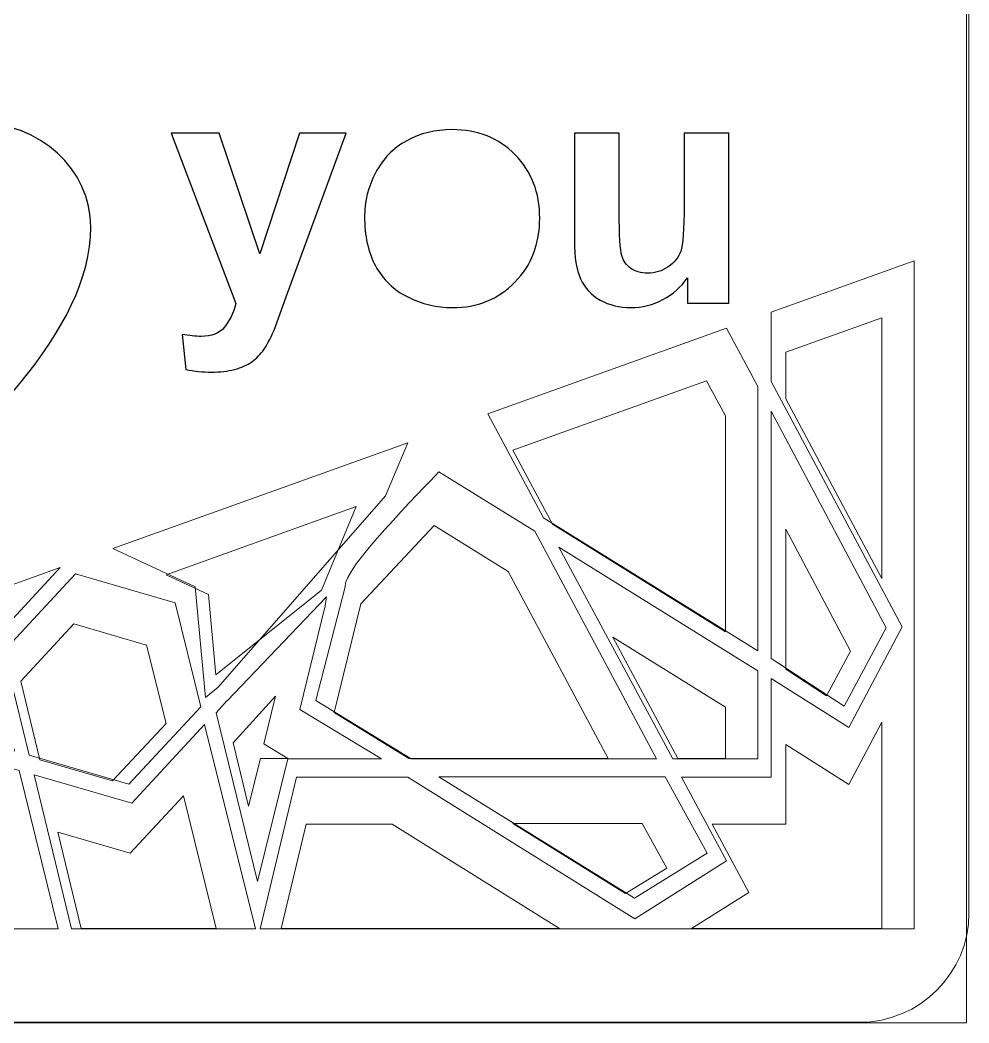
# Model space of a CAD drawing. Header units: centimetres. Extents: x -12.3 to 38.8, y -41.7 to 12.7.
# Drawn here: x 16.98 to 23.02, y -41.6 to -35.23 of the extents above; entities that cross this region are included whole.
import ezdxf

# ---------------------------------------------------------------- set-up
doc = ezdxf.new("R2010")
doc.units = ezdxf.units.CM
doc.header["$MEASUREMENT"] = 0
doc.layers.add('layer 1', color=7, linetype='Continuous')

msp = doc.modelspace()

# ---------------------------------------------------------------- linework, layer by layer
at = {"layer": 'layer 1', "color": 19, "lineweight": 20}
for points, knots in [([(8.70911, -20.59914), (8.70911, -20.59914), (22.32118, -20.59914), (22.32118, -20.59914), (22.32118, -20.59914), (22.70286, -20.59914), (23.01514, -20.91142), (23.01514, -21.2931), (23.01514, -21.2931), (23.01514, -21.2931), (23.01514, -40.90518), (23.01514, -40.90518), (23.01514, -40.90518), (23.01514, -41.28686), (22.70286, -41.59914), (22.32118, -41.59914), (22.32118, -41.59914), (22.32118, -41.59914), (8.70911, -41.59914), (8.70911, -41.59914), (8.70911, -41.59914), (8.32743, -41.59914), (8.01515, -41.28686), (8.01515, -40.90518), (8.01515, -40.90518), (8.01515, -40.90518), (8.01515, -21.2931), (8.01515, -21.2931), (8.01515, -21.2931), (8.01515, -20.91142), (8.32743, -20.59914), (8.70911, -20.59914)], [0, 0, 0, 0, 0.1111111, 0.1111111, 0.1111111, 0.1111111, 0.2222222, 0.2222222, 0.2222222, 0.2222222, 0.3333333, 0.3333333, 0.3333333, 0.3333333, 0.4444444, 0.4444444, 0.4444444, 0.4444444, 0.5555556, 0.5555556, 0.5555556, 0.5555556, 0.6666667, 0.6666667, 0.6666667, 0.6666667, 0.7777778, 0.7777778, 0.7777778, 0.7777778, 1, 1, 1, 1]), ([(22.46077, -37.1224), (22.46077, -37.1224), (22.46077, -38.78009), (22.46077, -38.78009), (22.46077, -38.78009), (22.46077, -38.78009), (21.85021, -37.63723), (21.85021, -37.63723), (21.85021, -37.63723), (21.85021, -37.63723), (21.85021, -37.34151), (21.85021, -37.34151), (21.85021, -37.34151), (21.85021, -37.34151), (22.46077, -37.1224), (22.46077, -37.1224)], [0, 0, 0, 0, 0.2, 0.2, 0.2, 0.2, 0.4, 0.4, 0.4, 0.4, 0.6, 0.6, 0.6, 0.6, 1, 1, 1, 1]), ([(21.34674, -37.5222), (21.34674, -37.5222), (21.46683, -37.74462), (21.46683, -37.74462), (21.46683, -37.74462), (21.46683, -37.74462), (21.46683, -39.11759), (21.46683, -39.11759), (21.46683, -39.11759), (21.46683, -39.11759), (20.36638, -38.43494), (20.36638, -38.43494), (20.36638, -38.43494), (20.36638, -38.43494), (20.11428, -37.96449), (20.11428, -37.96449), (20.11428, -37.96449), (20.11428, -37.96449), (21.34674, -37.5222), (21.34674, -37.5222)], [0, 0, 0, 0, 0.1666667, 0.1666667, 0.1666667, 0.1666667, 0.3333333, 0.3333333, 0.3333333, 0.3333333, 0.5, 0.5, 0.5, 0.5, 0.6666667, 0.6666667, 0.6666667, 0.6666667, 1, 1, 1, 1]), ([(18.89739, -38.85312), (18.89739, -38.85312), (19.11985, -38.32136), (19.11985, -38.32136), (19.11985, -38.32136), (19.11985, -38.32136), (17.9099, -38.75557), (17.9099, -38.75557), (17.9099, -38.75557), (17.9099, -38.75557), (18.17886, -38.88002), (18.17886, -38.88002), (18.17886, -38.88002), (18.17886, -38.88002), (18.22702, -39.39157), (18.22702, -39.39157), (18.22702, -39.39157), (18.22702, -39.39157), (18.89739, -38.85312), (18.89739, -38.85312)], [0, 0, 0, 0, 0.1666667, 0.1666667, 0.1666667, 0.1666667, 0.3333333, 0.3333333, 0.3333333, 0.3333333, 0.5, 0.5, 0.5, 0.5, 0.6666667, 0.6666667, 0.6666667, 0.6666667, 1, 1, 1, 1]), ([(19.1488, -38.94117), (19.1488, -38.94117), (19.61382, -38.4426), (19.61382, -38.4426), (19.61382, -38.4426), (19.61382, -38.4426), (20.08595, -38.73408), (20.08595, -38.73408), (20.08595, -38.73408), (20.08595, -38.73408), (20.72136, -39.92297), (20.72136, -39.92297), (20.72136, -39.92297), (20.72136, -39.92297), (19.45408, -39.92297), (19.45408, -39.92297), (19.45408, -39.92297), (19.45408, -39.92297), (18.97841, -39.6315), (18.97841, -39.6315), (18.97841, -39.6315), (18.97841, -39.6315), (19.1488, -38.94117), (19.1488, -38.94117)], [0, 0, 0, 0, 0.1428571, 0.1428571, 0.1428571, 0.1428571, 0.2857143, 0.2857143, 0.2857143, 0.2857143, 0.4285714, 0.4285714, 0.4285714, 0.4285714, 0.5714286, 0.5714286, 0.5714286, 0.5714286, 0.7142857, 0.7142857, 0.7142857, 0.7142857, 1, 1, 1, 1]), ([(21.85021, -39.35537), (21.85021, -39.35537), (21.85021, -38.46563), (21.85021, -38.46563), (21.85021, -38.46563), (21.85021, -38.46563), (22.262, -39.24032), (22.262, -39.24032), (22.262, -39.24032), (22.262, -39.24032), (22.10936, -39.52412), (22.10936, -39.52412), (22.10936, -39.52412), (22.10936, -39.52412), (21.85022, -39.35536), (21.85022, -39.35536), (21.85022, -39.35536), (21.85022, -39.35536), (21.85021, -39.35537), (21.85021, -39.35537)], [0, 0, 0, 0, 0.1666667, 0.1666667, 0.1666667, 0.1666667, 0.3333333, 0.3333333, 0.3333333, 0.3333333, 0.5, 0.5, 0.5, 0.5, 0.6666667, 0.6666667, 0.6666667, 0.6666667, 1, 1, 1, 1]), ([(17.10766, -39.93063), (17.10766, -39.93063), (16.98696, -39.43206), (16.98696, -39.43206), (16.98696, -39.43206), (16.98696, -39.43206), (17.32419, -39.06773), (17.32419, -39.06773), (17.32419, -39.06773), (17.32419, -39.06773), (17.78567, -39.20195), (17.78567, -39.20195), (17.78567, -39.20195), (17.78567, -39.20195), (17.9099, -39.70052), (17.9099, -39.70052), (17.9099, -39.70052), (17.9099, -39.70052), (17.56912, -40.06485), (17.56912, -40.06485), (17.56912, -40.06485), (17.56912, -40.06485), (17.10766, -39.93062), (17.10766, -39.93062), (17.10766, -39.93062), (17.10766, -39.93062), (17.10766, -39.93063), (17.10766, -39.93063)], [0, 0, 0, 0, 0.125, 0.125, 0.125, 0.125, 0.25, 0.25, 0.25, 0.25, 0.375, 0.375, 0.375, 0.375, 0.5, 0.5, 0.5, 0.5, 0.625, 0.625, 0.625, 0.625, 0.75, 0.75, 0.75, 0.75, 1, 1, 1, 1]), ([(21.16509, -39.92297), (21.16509, -39.92297), (20.74977, -39.15211), (20.74977, -39.15211), (20.74977, -39.15211), (20.74977, -39.15211), (21.46683, -39.59699), (21.46683, -39.59699), (21.46683, -39.59699), (21.46683, -39.59699), (21.46683, -39.92298), (21.46683, -39.92298), (21.46683, -39.92298), (21.46683, -39.92298), (21.16509, -39.92296), (21.16509, -39.92296), (21.16509, -39.92296), (21.16509, -39.92296), (21.16509, -39.92297), (21.16509, -39.92297)], [0, 0, 0, 0, 0.1666667, 0.1666667, 0.1666667, 0.1666667, 0.3333333, 0.3333333, 0.3333333, 0.3333333, 0.5, 0.5, 0.5, 0.5, 0.6666667, 0.6666667, 0.6666667, 0.6666667, 1, 1, 1, 1]), ([(18.43529, -40.22594), (18.43529, -40.22594), (18.3359, -39.82325), (18.3359, -39.82325), (18.3359, -39.82325), (18.3359, -39.82325), (18.60568, -39.52795), (18.60568, -39.52795), (18.60568, -39.52795), (18.60568, -39.52795), (18.53113, -39.83092), (18.53113, -39.83092), (18.53113, -39.83092), (18.53113, -39.83092), (18.68377, -39.92297), (18.68377, -39.92297), (18.68377, -39.92297), (18.68377, -39.92297), (18.50983, -39.92297), (18.50983, -39.92297), (18.50983, -39.92297), (18.50983, -39.92297), (18.43529, -40.22594), (18.43529, -40.22594)], [0, 0, 0, 0, 0.1428571, 0.1428571, 0.1428571, 0.1428571, 0.2857143, 0.2857143, 0.2857143, 0.2857143, 0.4285714, 0.4285714, 0.4285714, 0.4285714, 0.5714286, 0.5714286, 0.5714286, 0.5714286, 0.7142857, 0.7142857, 0.7142857, 0.7142857, 1, 1, 1, 1]), ([(21.61592, -40.77438), (21.61592, -40.77438), (21.38162, -40.341), (21.38162, -40.341), (21.38162, -40.341), (21.38162, -40.341), (21.85021, -40.341), (21.85021, -40.341), (21.85021, -40.341), (21.85021, -40.341), (21.85021, -39.83477), (21.85021, -39.83477), (21.85021, -39.83477), (21.85021, -39.83477), (22.25135, -40.08789), (22.25135, -40.08789), (22.25135, -40.08789), (22.25135, -40.08789), (22.46077, -39.69288), (22.46077, -39.69288), (22.46077, -39.69288), (22.46077, -39.69288), (22.46077, -41.00448), (22.46077, -41.00448), (22.46077, -41.00448), (22.46077, -41.00448), (21.25029, -41.00448), (21.25029, -41.00448), (21.25029, -41.00448), (21.25029, -41.00448), (21.61592, -40.77438), (21.61592, -40.77438)], [0, 0, 0, 0, 0.1111111, 0.1111111, 0.1111111, 0.1111111, 0.2222222, 0.2222222, 0.2222222, 0.2222222, 0.3333333, 0.3333333, 0.3333333, 0.3333333, 0.4444444, 0.4444444, 0.4444444, 0.4444444, 0.5555556, 0.5555556, 0.5555556, 0.5555556, 0.6666667, 0.6666667, 0.6666667, 0.6666667, 0.7777778, 0.7777778, 0.7777778, 0.7777778, 1, 1, 1, 1]), ([(18.2294, -41.00448), (18.2294, -41.00448), (17.37034, -41.00448), (17.37034, -41.00448), (17.37034, -41.00448), (17.37034, -41.00448), (17.22125, -40.39087), (17.22125, -40.39087), (17.22125, -40.39087), (17.22125, -40.39087), (17.68273, -40.5251), (17.68273, -40.5251), (17.68273, -40.5251), (17.68273, -40.5251), (18.01996, -40.16076), (18.01996, -40.16076), (18.01996, -40.16076), (18.01996, -40.16076), (18.2294, -41.00449), (18.2294, -41.00449), (18.2294, -41.00449), (18.2294, -41.00449), (18.2294, -41.00448), (18.2294, -41.00448)], [0, 0, 0, 0, 0.1428571, 0.1428571, 0.1428571, 0.1428571, 0.2857143, 0.2857143, 0.2857143, 0.2857143, 0.4285714, 0.4285714, 0.4285714, 0.4285714, 0.5714286, 0.5714286, 0.5714286, 0.5714286, 0.7142857, 0.7142857, 0.7142857, 0.7142857, 1, 1, 1, 1]), ([(20.41254, -41.00448), (20.41254, -41.00448), (18.64118, -41.00448), (18.64118, -41.00448), (18.64118, -41.00448), (18.64118, -41.00448), (18.80092, -40.341), (18.80092, -40.341), (18.80092, -40.341), (18.80092, -40.341), (19.34759, -40.341), (19.34759, -40.341), (19.34759, -40.341), (19.34759, -40.341), (20.41254, -41.00448), (20.41254, -41.00448)], [0, 0, 0, 0, 0.2, 0.2, 0.2, 0.2, 0.4, 0.4, 0.4, 0.4, 0.6, 0.6, 0.6, 0.6, 1, 1, 1, 1]), ([(21.09411, -40.62096), (21.09411, -40.62096), (20.93792, -40.33716), (20.93792, -40.33716), (20.93792, -40.33716), (20.93792, -40.33716), (20.11436, -40.33716), (20.11436, -40.33716), (20.11436, -40.33716), (20.11436, -40.33716), (20.83142, -40.78205), (20.83142, -40.78205), (20.83142, -40.78205), (20.83142, -40.78205), (21.09411, -40.62097), (21.09411, -40.62097), (21.09411, -40.62097), (21.09411, -40.62097), (21.09411, -40.62096), (21.09411, -40.62096)], [0, 0, 0, 0, 0.1666667, 0.1666667, 0.1666667, 0.1666667, 0.3333333, 0.3333333, 0.3333333, 0.3333333, 0.5, 0.5, 0.5, 0.5, 0.6666667, 0.6666667, 0.6666667, 0.6666667, 1, 1, 1, 1])]:
    msp.add_open_spline(points, degree=3, knots=knots, dxfattribs=at)
at = {"layer": 'layer 1', "color": 7, "lineweight": 9}
msp.add_open_spline([(8.14263, -20.59567), (8.14263, -20.59567), (22.999, -20.59567), (22.999, -20.59567), (22.999, -20.59567), (22.999, -20.59567), (22.999, -41.60359), (22.999, -41.60359), (22.999, -41.60359), (22.999, -41.60359), (8.14263, -41.60359), (8.14263, -41.60359), (8.14263, -41.60359), (8.14263, -41.60359), (8.14263, -20.59567), (8.14263, -20.59567)], degree=3, knots=[0, 0, 0, 0, 0.2, 0.2, 0.2, 0.2, 0.4, 0.4, 0.4, 0.4, 0.6, 0.6, 0.6, 0.6, 1, 1, 1, 1], dxfattribs=at)
at = {"layer": 'layer 1', "color": 242}
msp.add_open_spline([(15.98479, -36.37999), (16.16566, -36.04838), (16.34653, -35.88259), (16.70831, -35.88259), (16.70831, -35.88259), (17.10767, -35.88259), (17.4318, -36.17971), (17.4318, -36.54579), (17.4318, -36.54579), (17.4318, -37.209), (16.70831, -37.87223), (15.98479, -38.53543), (15.98479, -38.53543), (15.26129, -37.87223), (14.5378, -37.209), (14.5378, -36.54579), (14.5378, -36.54579), (14.5378, -36.17971), (14.86193, -35.88259), (15.26129, -35.88259), (15.26129, -35.88259), (15.62305, -35.88259), (15.80393, -36.04838), (15.98479, -36.37999)], degree=3, knots=[0, 0, 0, 0, 0.1428571, 0.1428571, 0.1428571, 0.1428571, 0.2857143, 0.2857143, 0.2857143, 0.2857143, 0.4285714, 0.4285714, 0.4285714, 0.4285714, 0.5714286, 0.5714286, 0.5714286, 0.5714286, 0.7142857, 0.7142857, 0.7142857, 0.7142857, 1, 1, 1, 1], dxfattribs=at)
at = {"layer": 'layer 1', "color": 7}
for points, knots in [([(19.17207, -36.47706), (19.17207, -36.38197), (19.1954, -36.29003), (19.24217, -36.20115), (19.24217, -36.20115), (19.28909, -36.11201), (19.35531, -36.04427), (19.44103, -35.99742), (19.44103, -35.99742), (19.52675, -35.95059), (19.6222, -35.92697), (19.72805, -35.92697), (19.72805, -35.92697), (19.89151, -35.92697), (20.02523, -35.97999), (20.1296, -36.08627), (20.1296, -36.08627), (20.23414, -36.19272), (20.28612, -36.32678), (20.28612, -36.48921), (20.28612, -36.48921), (20.28612, -36.65302), (20.23345, -36.78882), (20.12821, -36.89631), (20.12821, -36.89631), (20.0228, -37.00398), (19.89013, -37.05769), (19.73014, -37.05769), (19.73014, -37.05769), (19.63122, -37.05769), (19.53678, -37.03519), (19.44694, -36.99036), (19.44694, -36.99036), (19.35736, -36.94567), (19.2891, -36.87995), (19.24217, -36.79322), (19.24217, -36.79322), (19.1954, -36.70678), (19.17207, -36.60131), (19.17207, -36.47706)], [0, 0, 0, 0, 0.0909091, 0.0909091, 0.0909091, 0.0909091, 0.1818182, 0.1818182, 0.1818182, 0.1818182, 0.2727273, 0.2727273, 0.2727273, 0.2727273, 0.3636364, 0.3636364, 0.3636364, 0.3636364, 0.4545455, 0.4545455, 0.4545455, 0.4545455, 0.5454545, 0.5454545, 0.5454545, 0.5454545, 0.6363636, 0.6363636, 0.6363636, 0.6363636, 0.7272727, 0.7272727, 0.7272727, 0.7272727, 0.8181818, 0.8181818, 0.8181818, 0.8181818, 1, 1, 1, 1]), ([(17.94313, -35.94988), (17.94313, -35.94988), (18.24715, -35.94988), (18.24715, -35.94988), (18.24715, -35.94988), (18.24715, -35.94988), (18.50641, -36.71653), (18.50641, -36.71653), (18.50641, -36.71653), (18.50641, -36.71653), (18.75941, -35.94988), (18.75941, -35.94988), (18.75941, -35.94988), (18.75941, -35.94988), (19.05511, -35.94988), (19.05511, -35.94988), (19.05511, -35.94988), (19.05511, -35.94988), (18.67404, -36.99001), (18.67404, -36.99001), (18.67404, -36.99001), (18.67404, -36.99001), (18.60531, -37.17778), (18.60531, -37.17778), (18.60531, -37.17778), (18.58205, -37.24136), (18.55599, -37.28847), (18.53313, -37.32181), (18.53313, -37.32181), (18.51054, -37.35474), (18.4841, -37.38173), (18.4547, -37.40232), (18.4547, -37.40232), (18.42512, -37.42302), (18.38873, -37.43907), (18.34536, -37.45056), (18.34536, -37.45056), (18.30234, -37.46196), (18.2534, -37.46791), (18.19891, -37.46791), (18.19891, -37.46791), (18.14408, -37.46791), (18.08993, -37.46201), (18.03683, -37.45056), (18.03683, -37.45056), (18.03683, -37.45056), (18.01184, -37.22775), (18.01184, -37.22775), (18.01184, -37.22775), (18.05661, -37.23643), (18.09722, -37.24094), (18.13332, -37.24094), (18.13332, -37.24094), (18.19995, -37.24094), (18.24924, -37.22149), (18.28116, -37.18228), (18.28116, -37.18228), (18.31308, -37.14307), (18.33774, -37.0931), (18.35473, -37.0327), (18.35473, -37.0327), (18.35473, -37.0327), (17.94313, -35.94988), (17.94313, -35.94988)], [0, 0, 0, 0, 0.0588235, 0.0588235, 0.0588235, 0.0588235, 0.1176471, 0.1176471, 0.1176471, 0.1176471, 0.1764706, 0.1764706, 0.1764706, 0.1764706, 0.2352941, 0.2352941, 0.2352941, 0.2352941, 0.2941176, 0.2941176, 0.2941176, 0.2941176, 0.3529412, 0.3529412, 0.3529412, 0.3529412, 0.4117647, 0.4117647, 0.4117647, 0.4117647, 0.4705882, 0.4705882, 0.4705882, 0.4705882, 0.5294118, 0.5294118, 0.5294118, 0.5294118, 0.5882353, 0.5882353, 0.5882353, 0.5882353, 0.6470588, 0.6470588, 0.6470588, 0.6470588, 0.7058824, 0.7058824, 0.7058824, 0.7058824, 0.7647059, 0.7647059, 0.7647059, 0.7647059, 0.8235294, 0.8235294, 0.8235294, 0.8235294, 0.8823529, 0.8823529, 0.8823529, 0.8823529, 1, 1, 1, 1]), ([(21.22492, -37.03062), (21.22492, -37.03062), (21.22492, -36.86889), (21.22492, -36.86889), (21.22492, -36.86889), (21.18535, -36.92651), (21.1337, -36.97245), (21.06943, -37.00667), (21.06943, -37.00667), (21.0053, -37.0408), (20.93756, -37.05769), (20.8664, -37.05769), (20.8664, -37.05769), (20.79353, -37.05769), (20.72831, -37.04164), (20.67066, -37.0098), (20.67066, -37.0098), (20.61276, -36.9778), (20.57114, -36.9327), (20.54538, -36.87513), (20.54538, -36.87513), (20.51944, -36.81715), (20.50651, -36.73735), (20.50651, -36.63532), (20.50651, -36.63532), (20.50651, -36.63532), (20.50651, -35.94988), (20.50651, -35.94988), (20.50651, -35.94988), (20.50651, -35.94988), (20.79179, -35.94988), (20.79179, -35.94988), (20.79179, -35.94988), (20.79179, -35.94988), (20.79179, -36.44755), (20.79179, -36.44755), (20.79179, -36.44755), (20.79179, -36.5999), (20.79716, -36.69289), (20.80775, -36.72729), (20.80775, -36.72729), (20.81831, -36.7616), (20.8374, -36.78887), (20.86536, -36.80885), (20.86536, -36.80885), (20.89326, -36.82877), (20.92852, -36.83904), (20.97157, -36.83904), (20.97157, -36.83904), (21.02051, -36.83904), (21.06423, -36.8255), (21.1031, -36.79878), (21.1031, -36.79878), (21.14196, -36.77207), (21.16836, -36.73873), (21.18257, -36.69883), (21.18257, -36.69883), (21.19679, -36.65892), (21.20409, -36.56174), (21.20409, -36.40661), (21.20409, -36.40661), (21.20409, -36.40661), (21.20409, -35.94988), (21.20409, -35.94988), (21.20409, -35.94988), (21.20409, -35.94988), (21.48938, -35.94988), (21.48938, -35.94988), (21.48938, -35.94988), (21.48938, -35.94988), (21.48938, -37.03062), (21.48938, -37.03062), (21.48938, -37.03062), (21.48938, -37.03062), (21.22492, -37.03062), (21.22492, -37.03062)], [0, 0, 0, 0, 0.05, 0.05, 0.05, 0.05, 0.1, 0.1, 0.1, 0.1, 0.15, 0.15, 0.15, 0.15, 0.2, 0.2, 0.2, 0.2, 0.25, 0.25, 0.25, 0.25, 0.3, 0.3, 0.3, 0.3, 0.35, 0.35, 0.35, 0.35, 0.4, 0.4, 0.4, 0.4, 0.45, 0.45, 0.45, 0.45, 0.5, 0.5, 0.5, 0.5, 0.55, 0.55, 0.55, 0.55, 0.6, 0.6, 0.6, 0.6, 0.65, 0.65, 0.65, 0.65, 0.7, 0.7, 0.7, 0.7, 0.75, 0.75, 0.75, 0.75, 0.8, 0.8, 0.8, 0.8, 0.85, 0.85, 0.85, 0.85, 0.9, 0.9, 0.9, 0.9, 1, 1, 1, 1])]:
    msp.add_open_spline(points, degree=3, knots=knots, dxfattribs=at)
at = {"layer": 'layer 1', "color": 225, "lineweight": 9}
msp.add_open_spline([(20.99365, -41.00608), (20.99365, -41.00608), (18.50746, -41.00608), (18.50746, -41.00608), (18.50746, -41.00608), (18.50746, -41.00608), (18.73943, -40.0426), (18.73943, -40.0426), (18.73943, -40.0426), (18.73943, -40.0426), (19.44717, -40.0426), (19.44717, -40.0426), (19.44717, -40.0426), (19.44717, -40.0426), (20.8898, -40.94138), (20.8898, -40.94138), (20.8898, -40.94138), (20.8898, -40.94138), (21.47388, -40.57381), (21.47388, -40.57381), (21.47388, -40.57381), (21.47388, -40.57381), (21.18669, -40.0426), (21.18669, -40.0426), (21.18669, -40.0426), (21.18669, -40.0426), (21.75689, -40.0426), (21.75689, -40.0426), (21.75689, -40.0426), (21.75689, -40.0426), (21.75689, -39.41436), (21.75689, -39.41436), (21.75689, -39.41436), (21.75689, -39.41436), (22.25127, -39.72631), (22.25127, -39.72631), (22.25127, -39.72631), (22.25127, -39.72631), (22.59042, -39.08661), (22.59042, -39.08661), (22.59042, -39.08661), (22.59042, -39.08661), (21.75689, -37.52639), (21.75689, -37.52639), (21.75689, -37.52639), (21.75689, -37.52639), (21.75689, -37.08757), (21.75689, -37.08757), (21.75689, -37.08757), (21.75689, -37.08757), (22.66745, -36.7608), (22.66745, -36.7608), (22.66745, -36.7608), (22.66745, -36.7608), (22.66745, -41.00608), (22.66745, -41.00608), (22.66745, -41.00608), (22.66745, -41.00608), (20.99365, -41.00608), (20.99365, -41.00608)], degree=3, knots=[0, 0, 0, 0, 0.0625, 0.0625, 0.0625, 0.0625, 0.125, 0.125, 0.125, 0.125, 0.1875, 0.1875, 0.1875, 0.1875, 0.25, 0.25, 0.25, 0.25, 0.3125, 0.3125, 0.3125, 0.3125, 0.375, 0.375, 0.375, 0.375, 0.4375, 0.4375, 0.4375, 0.4375, 0.5, 0.5, 0.5, 0.5, 0.5625, 0.5625, 0.5625, 0.5625, 0.625, 0.625, 0.625, 0.625, 0.6875, 0.6875, 0.6875, 0.6875, 0.75, 0.75, 0.75, 0.75, 0.8125, 0.8125, 0.8125, 0.8125, 0.875, 0.875, 0.875, 0.875, 1, 1, 1, 1], dxfattribs=at)
at = {"layer": 'layer 1', "color": 9, "lineweight": 9}
for points, knots in [([(21.47414, -37.18906), (21.47414, -37.18906), (21.67351, -37.55831), (21.67351, -37.55831), (21.67351, -37.55831), (21.67351, -37.55831), (21.67351, -39.23876), (21.67351, -39.23876), (21.67351, -39.23876), (21.67351, -39.23876), (20.30983, -38.39282), (20.30983, -38.39282), (20.30983, -38.39282), (20.30983, -38.39282), (19.95661, -37.73365), (19.95661, -37.73365), (19.95661, -37.73365), (19.95661, -37.73365), (21.47414, -37.18906), (21.47414, -37.18906)], [0, 0, 0, 0, 0.1666667, 0.1666667, 0.1666667, 0.1666667, 0.3333333, 0.3333333, 0.3333333, 0.3333333, 0.5, 0.5, 0.5, 0.5, 0.6666667, 0.6666667, 0.6666667, 0.6666667, 1, 1, 1, 1]), ([(21.75689, -39.28828), (21.75689, -39.28828), (21.75689, -37.71546), (21.75689, -37.71546), (21.75689, -37.71546), (21.75689, -37.71546), (22.48878, -39.09234), (22.48878, -39.09234), (22.48878, -39.09234), (22.48878, -39.09234), (22.22088, -39.59043), (22.22088, -39.59043), (22.22088, -39.59043), (22.22088, -39.59043), (21.75689, -39.28828), (21.75689, -39.28828)], [0, 0, 0, 0, 0.2, 0.2, 0.2, 0.2, 0.4, 0.4, 0.4, 0.4, 0.6, 0.6, 0.6, 0.6, 1, 1, 1, 1]), ([(19.64467, -38.10197), (19.64467, -38.10197), (20.25585, -38.4793), (20.25585, -38.4793), (20.25585, -38.4793), (20.25585, -38.4793), (21.02829, -39.92457), (21.02829, -39.92457), (21.02829, -39.92457), (21.02829, -39.92457), (19.46846, -39.92457), (19.46846, -39.92457), (19.46846, -39.92457), (19.46846, -39.92457), (18.86317, -39.55368), (18.86317, -39.55368), (18.86317, -39.55368), (18.86317, -39.55368), (19.04947, -38.83137), (19.04947, -38.83137), (19.04947, -38.83137), (19.03052, -38.72168), (19.54039, -38.21378), (19.64467, -38.10197)], [0, 0, 0, 0, 0.1428571, 0.1428571, 0.1428571, 0.1428571, 0.2857143, 0.2857143, 0.2857143, 0.2857143, 0.4285714, 0.4285714, 0.4285714, 0.4285714, 0.5714286, 0.5714286, 0.5714286, 0.5714286, 0.7142857, 0.7142857, 0.7142857, 0.7142857, 1, 1, 1, 1]), ([(17.039, -39.90198), (17.039, -39.90198), (16.87893, -39.24079), (16.87893, -39.24079), (16.87893, -39.24079), (16.87893, -39.24079), (17.33376, -38.74941), (17.33376, -38.74941), (17.33376, -38.74941), (17.33376, -38.74941), (17.96705, -38.93361), (17.96705, -38.93361), (17.96705, -38.93361), (17.96705, -38.93361), (18.13185, -39.59501), (18.13185, -39.59501), (18.13185, -39.59501), (18.13185, -39.59501), (17.67239, -40.08622), (17.67239, -40.08622), (17.67239, -40.08622), (17.67239, -40.08622), (17.039, -39.90198), (17.039, -39.90198)], [0, 0, 0, 0, 0.1428571, 0.1428571, 0.1428571, 0.1428571, 0.2857143, 0.2857143, 0.2857143, 0.2857143, 0.4285714, 0.4285714, 0.4285714, 0.4285714, 0.5714286, 0.5714286, 0.5714286, 0.5714286, 0.7142857, 0.7142857, 0.7142857, 0.7142857, 1, 1, 1, 1]), ([(17.69229, -40.20678), (17.69229, -40.20678), (18.15528, -39.70657), (18.15528, -39.70657), (18.15528, -39.70657), (18.15528, -39.70657), (18.47787, -41.00608), (18.47787, -41.00608), (18.47787, -41.00608), (18.47787, -41.00608), (17.3091, -41.00608), (17.3091, -41.00608), (17.3091, -41.00608), (17.3091, -41.00608), (17.07099, -40.02606), (17.07099, -40.02606), (17.07099, -40.02606), (17.07099, -40.02606), (17.69229, -40.20678), (17.69229, -40.20678)], [0, 0, 0, 0, 0.1666667, 0.1666667, 0.1666667, 0.1666667, 0.3333333, 0.3333333, 0.3333333, 0.3333333, 0.5, 0.5, 0.5, 0.5, 0.6666667, 0.6666667, 0.6666667, 0.6666667, 1, 1, 1, 1]), ([(21.35121, -40.52562), (21.35121, -40.52562), (20.88764, -40.80989), (20.88764, -40.80989), (20.88764, -40.80989), (20.88764, -40.80989), (19.64475, -40.03876), (19.64475, -40.03876), (19.64475, -40.03876), (19.64475, -40.03876), (21.08326, -40.03876), (21.08326, -40.03876), (21.08326, -40.03876), (21.08326, -40.03876), (21.35121, -40.52562), (21.35121, -40.52562)], [0, 0, 0, 0, 0.2, 0.2, 0.2, 0.2, 0.4, 0.4, 0.4, 0.4, 0.6, 0.6, 0.6, 0.6, 1, 1, 1, 1])]:
    msp.add_open_spline(points, degree=3, knots=knots, dxfattribs=at)
at = {"layer": 'layer 1', "color": 203, "lineweight": 9}
for points, knots in [([(18.24186, -39.46918), (18.24186, -39.46918), (18.16047, -39.53455), (18.16047, -39.53455), (18.16047, -39.53455), (18.16047, -39.53455), (18.09428, -38.83154), (18.09428, -38.83154), (18.09428, -38.83154), (18.09428, -38.83154), (17.57143, -38.58961), (17.57143, -38.58961), (17.57143, -38.58961), (17.57143, -38.58961), (19.4463, -37.91679), (19.4463, -37.91679), (19.4463, -37.91679), (19.4463, -37.91679), (19.30531, -38.2538), (19.30531, -38.2538), (19.30531, -38.2538), (19.30531, -38.2538), (18.24186, -39.46918), (18.24186, -39.46918)], [0, 0, 0, 0, 0.1428571, 0.1428571, 0.1428571, 0.1428571, 0.2857143, 0.2857143, 0.2857143, 0.2857143, 0.4285714, 0.4285714, 0.4285714, 0.4285714, 0.5714286, 0.5714286, 0.5714286, 0.5714286, 0.7142857, 0.7142857, 0.7142857, 0.7142857, 1, 1, 1, 1]), ([(18.92206, -38.95197), (18.92206, -38.95197), (18.92205, -38.95201), (18.92205, -38.95201), (18.92205, -38.95201), (18.92205, -38.95201), (18.75986, -39.61111), (18.75986, -39.61111), (18.75986, -39.61111), (18.75986, -39.61111), (19.27964, -39.92457), (19.27964, -39.92457), (19.27964, -39.92457), (19.27964, -39.92457), (18.68408, -39.92457), (18.68408, -39.92457), (18.68408, -39.92457), (18.68408, -39.92457), (18.4922, -40.70446), (18.4922, -40.70446), (18.4922, -40.70446), (18.4922, -40.70446), (18.22773, -39.63291), (18.22773, -39.63291), (18.22773, -39.63291), (18.22773, -39.63291), (18.29689, -39.55721), (18.29689, -39.55721), (18.29689, -39.55721), (18.29689, -39.55721), (18.29937, -39.55766), (18.29937, -39.55766), (18.29937, -39.55766), (18.29937, -39.55766), (18.92933, -38.89594), (18.92933, -38.89594), (18.92933, -38.89594), (18.92933, -38.89594), (18.92206, -38.95197), (18.92206, -38.95197)], [0, 0, 0, 0, 0.0909091, 0.0909091, 0.0909091, 0.0909091, 0.1818182, 0.1818182, 0.1818182, 0.1818182, 0.2727273, 0.2727273, 0.2727273, 0.2727273, 0.3636364, 0.3636364, 0.3636364, 0.3636364, 0.4545455, 0.4545455, 0.4545455, 0.4545455, 0.5454545, 0.5454545, 0.5454545, 0.5454545, 0.6363636, 0.6363636, 0.6363636, 0.6363636, 0.7272727, 0.7272727, 0.7272727, 0.7272727, 0.8181818, 0.8181818, 0.8181818, 0.8181818, 1, 1, 1, 1])]:
    msp.add_open_spline(points, degree=3, knots=knots, dxfattribs=at)
at = {"layer": 'layer 1', "color": 183, "lineweight": 9}
for points, knots in [([(21.1322, -39.92456), (21.1322, -39.92456), (20.40764, -38.57976), (20.40764, -38.57976), (20.40764, -38.57976), (20.40764, -38.57976), (21.67351, -39.36513), (21.67351, -39.36513), (21.67351, -39.36513), (21.67351, -39.36513), (21.67351, -39.92459), (21.67351, -39.92459), (21.67351, -39.92459), (21.67351, -39.92459), (21.1322, -39.92456), (21.1322, -39.92456)], [0, 0, 0, 0, 0.2, 0.2, 0.2, 0.2, 0.4, 0.4, 0.4, 0.4, 0.6, 0.6, 0.6, 0.6, 1, 1, 1, 1]), ([(15.52624, -39.20236), (15.52624, -39.20236), (15.01343, -38.63652), (15.01343, -38.63652), (15.01343, -38.63652), (15.01343, -38.63652), (16.16997, -39.09256), (16.16997, -39.09256), (16.16997, -39.09256), (16.16997, -39.09256), (17.23588, -38.71004), (17.23588, -38.71004), (17.23588, -38.71004), (17.23588, -38.71004), (16.77926, -39.20335), (16.77926, -39.20335), (16.77926, -39.20335), (16.77926, -39.20335), (16.94678, -39.87568), (16.94678, -39.87568), (16.94678, -39.87568), (16.94678, -39.87568), (16.15263, -39.64687), (16.15263, -39.64687), (16.15263, -39.64687), (16.15263, -39.64687), (15.35846, -39.87568), (15.35846, -39.87568), (15.35846, -39.87568), (15.35846, -39.87568), (15.52624, -39.20236), (15.52624, -39.20236)], [0, 0, 0, 0, 0.1111111, 0.1111111, 0.1111111, 0.1111111, 0.2222222, 0.2222222, 0.2222222, 0.2222222, 0.3333333, 0.3333333, 0.3333333, 0.3333333, 0.4444444, 0.4444444, 0.4444444, 0.4444444, 0.5555556, 0.5555556, 0.5555556, 0.5555556, 0.6666667, 0.6666667, 0.6666667, 0.6666667, 0.7777778, 0.7777778, 0.7777778, 0.7777778, 1, 1, 1, 1]), ([(17.22433, -41.00608), (17.22433, -41.00608), (15.08184, -41.00608), (15.08184, -41.00608), (15.08184, -41.00608), (15.08184, -41.00608), (15.32435, -39.99998), (15.32435, -39.99998), (15.32435, -39.99998), (15.32435, -39.99998), (16.14899, -39.76029), (16.14899, -39.76029), (16.14899, -39.76029), (16.14899, -39.76029), (16.97693, -39.99972), (16.97693, -39.99972), (16.97693, -39.99972), (16.97693, -39.99972), (17.22433, -41.00608), (17.22433, -41.00608)], [0, 0, 0, 0, 0.1666667, 0.1666667, 0.1666667, 0.1666667, 0.3333333, 0.3333333, 0.3333333, 0.3333333, 0.5, 0.5, 0.5, 0.5, 0.6666667, 0.6666667, 0.6666667, 0.6666667, 1, 1, 1, 1])]:
    msp.add_open_spline(points, degree=3, knots=knots, dxfattribs=at)

doc.saveas('drawing.dxf')
